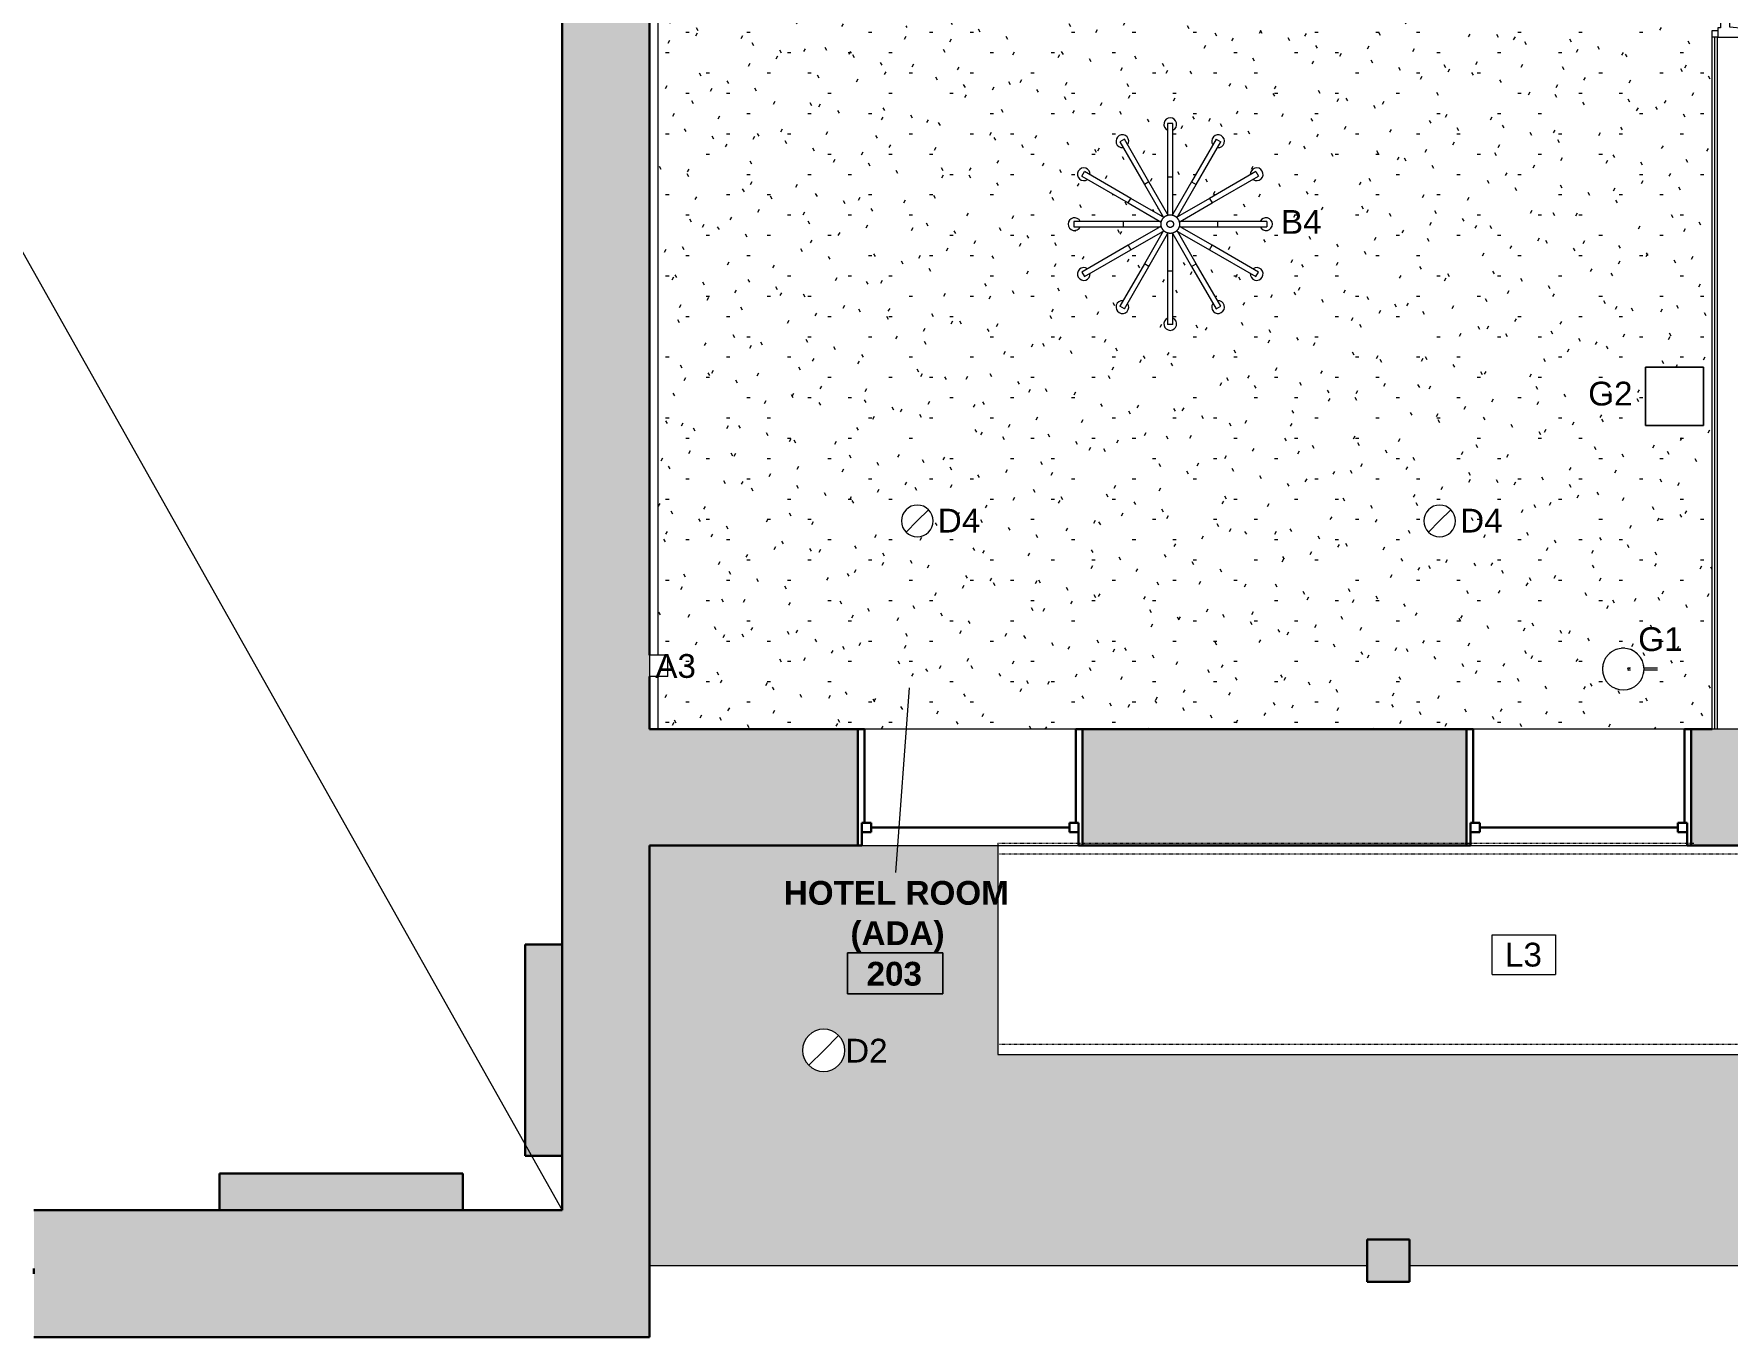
# Model space of a CAD drawing. Header units: inches. Extents: x -1176 to 1507, y -2527 to 978.
# Drawn here: x 364.3 to 684.7, y -1.2 to 245.5 of the extents above; entities that cross this region are included whole.
import ezdxf

# ---------------------------------------------------------------- set-up
doc = ezdxf.new("R2010")
doc.units = ezdxf.units.IN
doc.header["$MEASUREMENT"] = 0
doc.linetypes.add('Overhead 1_16_', pattern=[0.101562, 0.0625, -0.039062])
for name, color, linetype, lineweight in [('A-ANNO-KEYN', 231, 'Continuous', 9), ('A-AREA-IDEN', 2, 'Continuous', 9), ('A-CLNG', 13, 'Continuous', 18), ('A-CLNG-PATT', 13, 'Continuous', 18), ('A-COLS', 52, 'Continuous', 18), ('A-DETL', 90, 'Continuous', 9), ('A-DETL-GENF', 92, 'Continuous', 18), ('A-DOOR', 31, 'Continuous', 18), ('A-DOOR-FRAM', 31, 'Continuous', 30), ('A-DOOR-GLAZ', 31, 'Continuous', 9), ('A-DOOR-OPNG', 31, 'Continuous', 30), ('A-GLAZ', 151, 'Continuous', 18), ('A-WALL', 113, 'Continuous', 18), ('A-WALL-PATT', 111, 'Continuous', 18), ('E-LITE-EQPM', 33, 'Continuous', 9), ('E-LITE-EQPM-IDEN', 33, 'Continuous', 9), ('I-WALL', 2, 'Continuous', 18), ('S-STRS-MBND', 31, 'Continuous', 18)]:
    doc.layers.add(name, color=color, linetype=linetype, lineweight=lineweight)
doc.styles.add('Arial', font='arial.ttf', dxfattribs={"height": 4.5})
doc.styles.add('Swis721 Lt BT_B', font='', dxfattribs={"height": 4.5})
doc.styles.get('Swis721 Lt BT_B').set_extended_font_data('Swis721 Lt BT', bold=True)

# ---------------------------------------------------------------- blocks, each defined once
blk = doc.blocks.new('Double Hung - side window 3_ 6_5_ x 5_ 6_ 2-5312470-2nd Floor RCP')
at = {"layer": 'A-GLAZ', "color": 8, "lineweight": 30}
for p, q in [((-21.25, 11), (-20.5, 11)), ((-20.5, 6.75), (-20.5, 11)), ((20.5, 6.75), (20.5, 11)), ((21.25, 11), (20.5, 11)), ((-20.5, 8.5), (-20.5, 6.75)), ((-20.5, 8.5), (-18.75, 8.5)), ((-20.5, 6.75), (-18.75, 6.75)), ((-20.5, 6.75), (-20, 6.75)), ((-20, -11), (-20, 6.75)), ((-18.75, 8.5), (-18.75, 6.75)), ((-18.75, 7.625), (18.75, 7.625)), ((18.75, 8.5), (18.75, 6.75)), ((20.5, 8.5), (18.75, 8.5)), ((20.5, 6.75), (18.75, 6.75)), ((20, 6.75), (20.5, 6.75)), ((20, 6.75), (20, -11)), ((20.5, 8.5), (20.5, 6.75)), ((-20, -11), (-21.25, -11)), ((20, -11), (21.25, -11))]:
    blk.add_line(p, q, dxfattribs=at)
blk = doc.blocks.new('Door-Sliding-JELD-WEN-2_Panel-Stationary_Active-Wide_Stile-EpicVue - D6 4_6_ X 8_-8222145-2nd Floor RCP')
at = {"layer": 'A-DETL-GENF', "lineweight": 9}
for p, q in [((-25.25, 1.74), (-27, 1.74)), ((-27, 1.74), (-27, -4.01)), ((-25.25, 1.27), (-25.25, 1.74)), ((-21.22, 1.27), (-25.25, 1.27)), ((-21.75, -0.01), (-21.75, 0.74)), ((-21.75, 0.74), (-21.22, 0.74)), ((-21.22, 0.74), (-21.22, 1.27)), ((2.31, 1.27), (-2.31, 1.27)), ((-2.31, 1.27), (-2.31, 0.74)), ((-2.31, 0.74), (-1.78, 0.74)), ((-1.78, 0.74), (-1.78, -0.01)), ((2.31, -0.52), (2.31, 1.27)), ((27, 1.74), (25.25, 1.74)), ((25.25, 1.74), (25.25, -1.01)), ((27, -4.01), (27, 1.74)), ((-27, -2.86), (-29.91, -2.86)), ((-29.91, -2.86), (-29.91, -4.12)), ((-27, -4.04), (-27, -2.86)), ((-25.34, -3.12), (-25.11, -0.52)), ((-25.34, -3.61), (-25.34, -3.12)), ((-25.11, -0.52), (-21.21, -0.52)), ((-21.21, -0.01), (-21.75, -0.01)), ((-21.21, -0.52), (-21.21, -0.01)), ((-2.32, -0.96), (-2.37, -0.96)), ((-2.37, -0.96), (-2.37, -2.8)), ((-2.37, -2.8), (2.32, -2.8)), ((-1.78, -0.01), (-2.32, -0.01)), ((-2.32, -0.01), (-2.32, -0.96)), ((-0.28, -0.52), (-2.32, -0.52)), ((-2.32, -1.01), (-2.32, -0.96)), ((-0.28, -1.01), (-2.32, -1.01)), ((-0.28, -1.01), (-0.28, -0.52)), ((-0.28, -0.52), (2.31, -0.52)), ((2.31, -1.01), (-0.28, -1.01)), ((1.78, -2.29), (1.78, -1.54)), ((1.78, -1.54), (2.31, -1.54)), ((2.32, -2.29), (1.78, -2.29)), ((2.31, -1.54), (2.31, -1.01)), ((2.32, -2.8), (2.32, -2.29)), ((21.75, -2.29), (21.2, -2.29)), ((21.2, -2.29), (21.2, -2.8)), ((21.2, -2.8), (25.33, -2.8)), ((25.25, -1.01), (21.21, -1.01)), ((21.21, -1.01), (21.21, -1.54)), ((21.21, -1.54), (21.75, -1.54)), ((21.75, -1.54), (21.75, -2.29)), ((25.33, -2.8), (25.33, -3.61)), ((29.91, -2.86), (27, -2.86)), ((27, -2.86), (27, -4.04)), ((29.91, -4.12), (29.91, -2.86)), ((-29.91, -4.12), (-26.86, -4.12)), ((-27, -4.01), (-26.34, -4.01)), ((-26.86, -4.04), (-27, -4.04)), ((-26.86, -4.12), (-26.86, -4.04)), ((-26.34, -4.01), (-26.34, -3.61)), ((-26.34, -3.61), (-25.34, -3.61)), ((25.33, -3.61), (26.34, -3.61)), ((26.34, -3.61), (26.34, -4.01)), ((26.34, -4.01), (27, -4.01)), ((27, -4.04), (26.86, -4.04)), ((26.86, -4.04), (26.86, -4.12)), ((26.86, -4.12), (29.91, -4.12))]:
    blk.add_line(p, q, dxfattribs=at)
at = {"layer": 'A-DOOR-FRAM', "lineweight": 9}
for p, q in [((-27, 2.81), (-25.75, 2.81)), ((-27, 1.74), (-27, 2.81)), ((-25.75, 1.74), (-27, 1.74)), ((-25.75, 2.81), (-25.75, 1.74)), ((25.75, 2.81), (27, 2.81)), ((25.75, 1.74), (25.75, 2.81)), ((27, 1.74), (25.75, 1.74)), ((27, 2.81), (27, 1.74))]:
    blk.add_line(p, q, dxfattribs=at)
at = {"layer": 'A-DOOR-GLAZ'}
for p, q in [((-21.75, 0.74), (-1.78, 0.74)), ((-21.75, -0.01), (-1.78, -0.01)), ((1.78, -1.54), (21.75, -1.54)), ((1.78, -2.29), (21.75, -2.29))]:
    blk.add_line(p, q, dxfattribs=at)
at = {"layer": 'A-DOOR-OPNG'}
for p, q in [((-8.6, 7.58), (-5.77, 4.75)), ((-5.77, 4.75), (-17.77, 4.75)), ((-8.6, 1.92), (-5.77, 4.75))]:
    blk.add_line(p, q, dxfattribs=at)
blk = doc.blocks.new('L-Recessed Circular - Downlight - 8_ - OUTDOOR-8523709-2nd Floor RCP')
at = {"layer": 'E-LITE-EQPM'}
for q in [(-2.83, -2.83), (2.83, 2.83)]:
    blk.add_line((0, 0), q, dxfattribs=at)
for start, end in [(360, 180), (180, 360)]:
    blk.add_arc((0, 0), 4, start, end, dxfattribs=at)
blk = doc.blocks.new('Sconce Light - Sphere - Bedside Sconce-8114776-2nd Floor RCP')
at = {"layer": 'E-LITE-EQPM'}
for p, q in [((0, 11.75), (-2, 11.75)), ((-2, 11.75), (-2, 8.25)), ((2, 11.75), (0, 11.75)), ((2, 11.75), (2, 8.25)), ((-2, 8.25), (0, 8.25)), ((0, 8.25), (2, 8.25))]:
    blk.add_line(p, q, dxfattribs=at)
blk = doc.blocks.new('Iron_Chandelier_2145 - Iron_Chandelier_2145-V6-2nd Floor RCP')
at = {"layer": 'E-LITE-EQPM'}
for p, q in [((-8.69, 16.05), (-9.56, 15.55)), ((-4.04, 7.99), (-8.69, 16.05)), ((-0.5, 19.02), (-0.5, 8.88)), ((0.5, 19.02), (-0.5, 19.02)), ((0.5, 8.88), (0.5, 19.02)), ((8.69, 16.05), (4.04, 7.99)), ((8.69, 16.05), (9.56, 15.55)), ((-9.56, 15.55), (-4.9, 7.49)), ((4.9, 7.49), (9.56, 15.55)), ((-16.72, 9.08), (-16.22, 9.94)), ((-7.44, 4.87), (-16.22, 9.94)), ((16.22, 9.94), (7.44, 4.87)), ((16.22, 9.94), (16.72, 9.08)), ((-16.72, 9.08), (-7.94, 4)), ((-4.04, 7.99), (-4.9, 7.49)), ((-4.9, 7.49), (-1.36, 1.36)), ((-0.5, 1.86), (-4.04, 7.99)), ((-0.5, 8.88), (-0.5, 2.41)), ((0.5, 8.88), (-0.5, 8.88)), ((0.5, 2.41), (0.5, 8.88)), ((4.04, 7.99), (0.5, 1.86)), ((1.36, 1.36), (4.9, 7.49)), ((4.04, 7.99), (4.9, 7.49)), ((7.94, 4), (16.72, 9.08)), ((-7.94, 4), (-7.44, 4.87)), ((-7.94, 4), (-2.34, 0.77)), ((-1.84, 1.64), (-7.44, 4.87)), ((7.44, 4.87), (1.84, 1.64)), ((2.34, 0.77), (7.94, 4)), ((7.44, 4.87), (7.94, 4)), ((-8.94, 0.5), (-18.25, 0.5)), ((-18.25, 0.5), (-18.25, -0.5)), ((-1.86, 0.5), (-8.94, 0.5)), ((-8.94, 0.5), (-8.94, -0.5)), ((-2.34, 0.77), (-1.69, 0.4)), ((-1.2, 1.27), (-1.84, 1.64)), ((-0.5, 2.41), (-0.5, 1.66)), ((0.5, 1.67), (0.5, 2.41)), ((1.84, 1.64), (1.19, 1.26)), ((1.69, 0.4), (2.34, 0.77)), ((8.94, 0.5), (1.86, 0.5)), ((18.25, 0.5), (8.94, 0.5)), ((8.94, 0.5), (8.94, -0.5)), ((18.25, 0.5), (18.25, -0.5)), ((-18.25, -0.5), (-8.94, -0.5)), ((-8.94, -0.5), (-1.86, -0.5)), ((-2.34, -0.77), (-7.94, -4)), ((-7.44, -4.87), (-1.84, -1.64)), ((-1.36, -1.36), (-4.9, -7.49)), ((-4.04, -7.99), (-0.5, -1.86)), ((-1.69, -0.4), (-2.34, -0.77)), ((-1.84, -1.64), (-1.2, -1.27)), ((-0.5, -1.67), (-0.5, -2.41)), ((-0.5, -2.41), (-0.5, -8.88)), ((0.5, -2.41), (0.5, -1.66)), ((0.5, -1.86), (4.04, -7.99)), ((0.5, -8.88), (0.5, -2.41)), ((1.2, -1.27), (1.84, -1.64)), ((4.9, -7.49), (1.36, -1.36)), ((2.34, -0.77), (1.69, -0.4)), ((1.84, -1.64), (7.44, -4.87)), ((1.86, -0.5), (8.94, -0.5)), ((7.94, -4), (2.34, -0.77)), ((8.94, -0.5), (18.25, -0.5)), ((-7.94, -4), (-16.72, -9.08)), ((-16.22, -9.94), (-7.44, -4.87)), ((-7.94, -4), (-7.44, -4.87)), ((7.44, -4.87), (7.94, -4)), ((7.44, -4.87), (16.22, -9.94)), ((16.72, -9.08), (7.94, -4)), ((-16.72, -9.08), (-16.22, -9.94)), ((-4.9, -7.49), (-9.56, -15.55)), ((-8.69, -16.05), (-4.04, -7.99)), ((-4.04, -7.99), (-4.9, -7.49)), ((-0.5, -8.88), (-0.5, -19.02)), ((0.5, -8.88), (-0.5, -8.88)), ((0.5, -19.02), (0.5, -8.88)), ((4.04, -7.99), (4.9, -7.49)), ((4.04, -7.99), (8.69, -16.05)), ((9.56, -15.55), (4.9, -7.49)), ((16.22, -9.94), (16.72, -9.08)), ((-8.69, -16.05), (-9.56, -15.55)), ((8.69, -16.05), (9.56, -15.55)), ((0.5, -19.02), (-0.5, -19.02))]:
    blk.add_line(p, q, dxfattribs=at)
at = {"layer": 'E-LITE-EQPM', "flags": 128}
for points in [[(-1.75, 0), (-1.75, 0.07), (-1.75, 0.14), (-1.74, 0.21), (-1.73, 0.28), (-1.72, 0.35), (-1.7, 0.42), (-1.68, 0.48), (-1.66, 0.55), (-1.64, 0.62), (-1.61, 0.68), (-1.59, 0.75), (-1.56, 0.81), (-1.52, 0.87), (-1.49, 0.93), (-1.45, 0.99), (-1.41, 1.05), (-1.36, 1.1), (-1.32, 1.16), (-1.27, 1.21), (-1.22, 1.26), (-1.17, 1.31), (-1.12, 1.35), (-1.06, 1.39), (-1.01, 1.44), (-0.95, 1.48), (-0.89, 1.51), (-0.83, 1.55), (-0.76, 1.58), (-0.7, 1.61), (-0.64, 1.63), (-0.57, 1.66), (-0.5, 1.68), (-0.44, 1.7), (-0.37, 1.71), (-0.3, 1.73), (-0.23, 1.74), (-0.16, 1.75), (-0.09, 1.75), (-0.02, 1.75), (0.05, 1.75), (0.12, 1.75), (0.19, 1.74), (0.26, 1.73), (0.33, 1.72), (0.4, 1.71), (0.47, 1.69), (0.53, 1.67), (0.6, 1.65), (0.67, 1.62), (0.73, 1.59), (0.79, 1.56), (0.85, 1.53), (0.92, 1.5), (0.97, 1.46), (1.03, 1.42), (1.09, 1.38), (1.14, 1.33), (1.19, 1.28), (1.24, 1.23), (1.29, 1.18), (1.34, 1.13), (1.38, 1.08), (1.43, 1.02), (1.46, 0.96), (1.5, 0.9), (1.54, 0.84), (1.57, 0.78), (1.6, 0.72), (1.63, 0.65), (1.65, 0.59), (1.67, 0.52), (1.69, 0.45), (1.71, 0.39), (1.72, 0.32), (1.74, 0.25), (1.74, 0.18), (1.75, 0.11), (1.75, 0.04), (1.75, 0)], [(1.75, 0), (1.75, -0.07), (1.75, -0.14), (1.74, -0.21), (1.73, -0.28), (1.72, -0.35), (1.7, -0.42), (1.68, -0.48), (1.66, -0.55), (1.64, -0.62), (1.61, -0.68), (1.59, -0.75), (1.56, -0.81), (1.52, -0.87), (1.49, -0.93), (1.45, -0.99), (1.41, -1.05), (1.36, -1.1), (1.32, -1.16), (1.27, -1.21), (1.22, -1.26), (1.17, -1.31), (1.12, -1.35), (1.06, -1.39), (1.01, -1.44), (0.95, -1.48), (0.89, -1.51), (0.83, -1.55), (0.76, -1.58), (0.7, -1.61), (0.64, -1.63), (0.57, -1.66), (0.5, -1.68), (0.44, -1.7), (0.37, -1.71), (0.3, -1.73), (0.23, -1.74), (0.16, -1.75), (0.09, -1.75), (0.02, -1.75), (-0.05, -1.75), (-0.12, -1.75), (-0.19, -1.74), (-0.26, -1.73), (-0.33, -1.72), (-0.4, -1.71), (-0.47, -1.69), (-0.53, -1.67), (-0.6, -1.65), (-0.67, -1.62), (-0.73, -1.59), (-0.79, -1.56), (-0.85, -1.53), (-0.92, -1.5), (-0.97, -1.46), (-1.03, -1.42), (-1.09, -1.38), (-1.14, -1.33), (-1.19, -1.28), (-1.24, -1.23), (-1.29, -1.18), (-1.34, -1.13), (-1.38, -1.08), (-1.43, -1.02), (-1.46, -0.96), (-1.5, -0.9), (-1.54, -0.84), (-1.57, -0.78), (-1.6, -0.72), (-1.63, -0.65), (-1.65, -0.59), (-1.67, -0.52), (-1.69, -0.45), (-1.71, -0.39), (-1.72, -0.32), (-1.74, -0.25), (-1.74, -0.18), (-1.75, -0.11), (-1.75, -0.04), (-1.75, 0)], [(-0.63, 0), (-0.63, 0.03), (-0.63, 0.05), (-0.62, 0.08), (-0.62, 0.1), (-0.62, 0.12), (-0.61, 0.15), (-0.6, 0.17), (-0.6, 0.2), (-0.59, 0.22), (-0.58, 0.24), (-0.57, 0.27), (-0.56, 0.29), (-0.55, 0.31), (-0.53, 0.33), (-0.52, 0.35), (-0.5, 0.38), (-0.49, 0.39), (-0.47, 0.41), (-0.46, 0.43), (-0.44, 0.45), (-0.42, 0.47), (-0.4, 0.48), (-0.38, 0.5), (-0.36, 0.51), (-0.34, 0.53), (-0.32, 0.54), (-0.3, 0.55), (-0.27, 0.57), (-0.25, 0.58), (-0.23, 0.59), (-0.2, 0.59), (-0.18, 0.6), (-0.16, 0.61), (-0.13, 0.61), (-0.11, 0.62), (-0.08, 0.62), (-0.06, 0.63), (-0.03, 0.63), (-0.01, 0.63), (0.02, 0.63), (0.04, 0.63), (0.07, 0.62), (0.09, 0.62), (0.12, 0.62), (0.14, 0.61), (0.17, 0.61), (0.19, 0.6), (0.21, 0.59), (0.24, 0.58), (0.26, 0.57), (0.28, 0.56), (0.31, 0.55), (0.33, 0.54), (0.35, 0.52), (0.37, 0.51), (0.39, 0.49), (0.41, 0.48), (0.43, 0.46), (0.45, 0.44), (0.46, 0.42), (0.48, 0.41), (0.5, 0.39), (0.51, 0.37), (0.52, 0.35), (0.54, 0.32), (0.55, 0.3), (0.56, 0.28), (0.57, 0.26), (0.58, 0.23), (0.59, 0.21), (0.6, 0.19), (0.61, 0.16), (0.61, 0.14), (0.62, 0.11), (0.62, 0.09), (0.62, 0.06), (0.63, 0.04), (0.63, 0.01), (0.63, 0)], [(-0.62, -0.09), (-0.62, -0.06), (-0.63, -0.04), (-0.63, -0.01), (-0.63, 0)], [(0.63, 0), (0.63, -0.03), (0.63, -0.05), (0.62, -0.08), (0.62, -0.1), (0.62, -0.12), (0.61, -0.15), (0.6, -0.17), (0.6, -0.2), (0.59, -0.22), (0.58, -0.24), (0.57, -0.27), (0.56, -0.29), (0.55, -0.31), (0.53, -0.33), (0.52, -0.35), (0.5, -0.38), (0.49, -0.39), (0.47, -0.41), (0.46, -0.43), (0.44, -0.45), (0.42, -0.47), (0.4, -0.48), (0.38, -0.5), (0.36, -0.51), (0.34, -0.53), (0.32, -0.54), (0.3, -0.55), (0.27, -0.57), (0.25, -0.58), (0.23, -0.59), (0.2, -0.59), (0.18, -0.6), (0.16, -0.61), (0.13, -0.61), (0.11, -0.62), (0.08, -0.62), (0.06, -0.63), (0.03, -0.63), (0.01, -0.63), (-0.02, -0.63), (-0.04, -0.63), (-0.07, -0.62), (-0.09, -0.62), (-0.12, -0.62), (-0.14, -0.61), (-0.17, -0.61), (-0.19, -0.6), (-0.21, -0.59), (-0.24, -0.58), (-0.26, -0.57), (-0.28, -0.56), (-0.31, -0.55), (-0.33, -0.54), (-0.35, -0.52), (-0.37, -0.51), (-0.39, -0.49), (-0.41, -0.48), (-0.43, -0.46), (-0.45, -0.44), (-0.46, -0.42), (-0.48, -0.41), (-0.5, -0.39), (-0.51, -0.37), (-0.52, -0.35), (-0.54, -0.32), (-0.55, -0.3), (-0.56, -0.28), (-0.57, -0.26), (-0.58, -0.23), (-0.59, -0.21), (-0.6, -0.19), (-0.61, -0.16), (-0.61, -0.14), (-0.62, -0.11), (-0.62, -0.09)]]:
    blk.add_lwpolyline(points, dxfattribs=at)
at = {"layer": 'E-LITE-EQPM'}
for centre, start, end in [((0, 18.89), 90, 244.637), ((0, 18.89), 295.363, 90), ((-9.06, 15.7), 120, 274.637), ((-9.06, 15.7), 325.363, 120), ((9.06, 15.7), 60, 214.637), ((9.06, 15.7), 265.363, 60), ((-16.36, 9.44), 150, 304.637), ((-16.36, 9.44), 355.363, 150), ((16.36, 9.44), 30, 184.637), ((16.36, 9.44), 235.363, 30), ((-18.12, 0), 25.363, 180), ((-18.12, 0), 180, 334.637), ((18.12, 0), 0, 154.637), ((18.12, 0), 205.363, 0), ((-16.36, -9.44), 55.363, 210), ((-16.36, -9.44), 210, 4.637), ((16.36, -9.44), 175.363, 330), ((16.36, -9.44), 330, 124.637), ((-9.06, -15.7), 85.363, 240), ((-9.06, -15.7), 240, 34.637), ((9.06, -15.7), 145.363, 300), ((9.06, -15.7), 300, 94.637), ((0, -18.89), 115.363, 270), ((0, -18.89), 270, 64.637)]:
    blk.add_arc(centre, 1.21, start, end, dxfattribs=at)
blk = doc.blocks.new('Lighting_Pendants_Elesi-Luce_Quid_02820 - Quid_02820-7182509-2nd Floor RCP')
at = {"layer": 'A-DETL-GENF', "lineweight": 9}
for p, q in [((5.51, 5.51), (-5.51, 5.51)), ((-5.51, 5.51), (-5.51, -5.51)), ((-5.51, -5.51), (-5.51, 5.51)), ((-5.51, 5.51), (5.51, 5.51)), ((5.51, -5.51), (5.51, 5.51)), ((5.51, 5.51), (5.51, -5.51)), ((-5.51, -5.51), (5.51, -5.51)), ((5.51, -5.51), (-5.51, -5.51))]:
    blk.add_line(p, q, dxfattribs=at)
blk = doc.blocks.new('Lighting_Outside_Platek_flamingo-floor - 3050316_9W_LED_3000K_H1900mm_Floor-7814578-2nd Floor RCP')
at = {"layer": 'E-LITE-EQPM'}
for p, q in [((10, 0.21), (10.41, 0.21)), ((12.92, 0.21), (15.52, 0.21)), ((10.41, -0.18), (10, -0.18)), ((15.52, -0.18), (12.93, -0.18))]:
    blk.add_line(p, q, dxfattribs=at)
for centre, radius, start, end in [((9.02, 0), 3.94, 0, 180), ((9.02, 0.01), 3.94, 125.4689, 132.7325), ((9.02, 0.01), 3.94, 107.1507, 114.7247), ((9.02, 0.01), 3.94, 90, 94.3998), ((9.02, 0.01), 3.94, 85.6002, 90), ((9.02, 0.01), 3.94, 65.2753, 72.8493), ((9.02, 0.01), 3.94, 47.2675, 54.5311), ((9.02, 0), 3.94, 180, 0), ((9.02, 0.01), 3.94, 167.8603, 173.5481), ((9.02, 0.01), 3.94, 147.2985, 151.6983), ((10, 0.01), 0.197, 0, 180), ((10, 0.01), 0.197, 180, 0), ((9.02, 0.01), 3.94, 28.3017, 32.7015), ((9.02, 0.01), 3.94, 6.4519, 12.1397), ((9.02, 0.01), 3.94, 186.839, 191.9063), ((9.02, 0.01), 3.94, 228.6865, 232.178), ((9.02, 0.01), 3.94, 307.822, 311.3135), ((9.02, 0.01), 3.94, 348.0937, 353.161), ((9.02, 0.01), 3.94, 248.0156, 251.1967), ((9.02, 0.01), 3.94, 288.8033, 291.9844)]:
    blk.add_arc(centre, radius, start, end, dxfattribs=at)
blk = doc.blocks.new('L-Recessed Circular - Downlight - 6_-7313291-2nd Floor RCP')
at = {"layer": 'E-LITE-EQPM'}
for q in [(-2.12, -2.12), (2.12, 2.12)]:
    blk.add_line((0, 0), q, dxfattribs=at)
for start, end in [(360, 180), (180, 360)]:
    blk.add_arc((0, 0), 3, start, end, dxfattribs=at)
blk = doc.blocks.new('Room Tag - Room Name and Number-3379422-2nd Floor RCP')
at = {"layer": 'A-AREA-IDEN'}
for p, q in [((-0.1881, -0.1636), (-0.1881, -0.0018)), ((-0.1881, -0.0018), (0.1869, -0.0018)), ((0.1869, -0.0018), (-0.1881, -0.0018)), ((-0.1881, -0.0018), (-0.1881, -0.1636)), ((0.1869, -0.0018), (0.1869, -0.1636)), ((0.1869, -0.1636), (0.1869, -0.0018)), ((0.1869, -0.1636), (-0.1881, -0.1636)), ((-0.1881, -0.1636), (0.1869, -0.1636))]:
    blk.add_line(p, q, dxfattribs=at)
blk = doc.blocks.new('Keynote Tag - Keynote Number - Boxed-135510-2nd Floor RCP')
at = {"layer": 'A-ANNO-KEYN'}
for p, q in [((-0.125, -0.0792), (-0.125, 0.0781)), ((-0.125, 0.0781), (0.125, 0.0781)), ((0.125, 0.0781), (0.125, -0.0792)), ((-0.125, -0.0792), (0.125, -0.0792))]:
    blk.add_line(p, q, dxfattribs=at)

msp = doc.modelspace()

# ---------------------------------------------------------------- hatches: boundary and pattern name
at = {"layer": 'A-CLNG-PATT'}
h = msp.add_hatch(dxfattribs=at)
h.set_pattern_fill('FP_2', color=256, style=0, pattern_type=2)
h.set_pattern_definition([(0, (0, 0), (15.36, 3.84), [0.634, -10.886, 0.634, -10.886, -61.44]), (0, (0, 0), (15.36, 3.84), [-23.04, 0.634, -22.406, 0.634, -10.886, -26.88]), (0, (0, 0), (15.36, 3.84), [-57.6, 0.634, -7.046, 0.634, -18.566]), (120, (5.76, 1.92), (-11.005538, 11.38215), [0.634, -10.886, 0.634, -10.886, -61.44]), (120, (5.76, 1.92), (-11.005538, 11.38215), [-23.04, 0.634, -22.406, 0.634, -10.886, -26.88]), (120, (5.76, 1.92), (-11.005538, 11.38215), [-57.6, 0.634, -7.046, 0.634, -18.566]), (240, (7.68, 9.6), (-4.354462, -15.22215), [0.634, -10.886, 0.634, -10.886, -61.44]), (240, (7.68, 9.6), (-4.354462, -15.22215), [-23.04, 0.634, -22.406, 0.634, -10.886, -26.88]), (240, (7.68, 9.6), (-4.354462, -15.22215), [-57.6, 0.634, -7.046, 0.634, -18.566])])
h.paths.add_polyline_path([(681.44, 113.89), (681.93, 113.89), (681.93, 296.68), (482.46, 296.68), (482.46, 127.89), (484.28, 127.89), (484.28, 123.89), (482.46, 123.89), (482.46, 113.89), (677.93, 113.89)], flags=0)
h.paths.add_polyline_path([(665.08, 121.32), (664.06, 121.45), (663.11, 121.85), (662.29, 122.47), (661.67, 123.29), (661.27, 124.24), (661.24, 124.46), (661.2, 124.59), (661.2, 124.8), (661.14, 125.26), (661.2, 125.74), (661.2, 125.95), (661.25, 126.09), (661.3, 126.35), (661.72, 127.3), (662.03, 127.69), (662.35, 128.08), (662.43, 128.14), (662.55, 128.29), (662.81, 128.44), (663.11, 128.67), (663.45, 128.81), (663.73, 128.97), (663.92, 129), (664.06, 129.06), (665.15, 129.19), (665.37, 129.15), (666.1, 129.06), (666.23, 129), (666.42, 128.97), (666.7, 128.81), (667.05, 128.67), (667.34, 128.44), (667.61, 128.29), (667.73, 128.14), (667.86, 128.04), (668.49, 127.24), (668.53, 127.13), (668.88, 126.28), (668.9, 126.09), (668.95, 125.95), (668.95, 125.71), (668.99, 125.47), (671.18, 125.46), (671.27, 125.41), (671.32, 125.32), (671.32, 125.22), (671.27, 125.13), (671.18, 125.08), (671.07, 125.07), (668.99, 125.07), (668.95, 124.79), (668.95, 124.59), (668.91, 124.46), (668.88, 124.24), (668.49, 123.29), (667.86, 122.47), (667.05, 121.85), (666.1, 121.45), (665.18, 121.33)], flags=0)
h.paths.add_polyline_path([(531.46, 150.31), (530.68, 150.42), (529.96, 150.72), (529.34, 151.19), (528.86, 151.81), (528.56, 152.54), (528.46, 153.31), (528.56, 154.09), (528.86, 154.81), (529.34, 155.44), (529.96, 155.91), (530.68, 156.21), (531.46, 156.31), (532.24, 156.21), (532.96, 155.91), (533.58, 155.44), (534.06, 154.81), (534.36, 154.09), (534.46, 153.31), (534.36, 152.54), (534.06, 151.81), (533.58, 151.19), (532.96, 150.72), (532.24, 150.42)], flags=0)
h.paths.add_polyline_path([(630.33, 150.31), (629.55, 150.42), (628.83, 150.72), (628.21, 151.19), (627.73, 151.81), (627.43, 152.54), (627.33, 153.31), (627.43, 154.09), (627.73, 154.81), (628.21, 155.44), (628.83, 155.91), (629.55, 156.21), (630.33, 156.31), (631.1, 156.21), (631.83, 155.91), (632.45, 155.44), (632.93, 154.81), (633.23, 154.09), (633.33, 153.31), (633.23, 152.54), (632.93, 151.81), (632.45, 151.19), (631.83, 150.72), (631.1, 150.42)], flags=0)
h.paths.add_polyline_path([(680.29, 171.38), (669.26, 171.38), (669.26, 182.4), (680.29, 182.4)], flags=0)
h.paths.add_polyline_path([(579.35, 189.37), (578.64, 189.6), (578.21, 190.21), (578.21, 190.96), (578.64, 191.56), (578.85, 191.63), (578.85, 207.6), (571.25, 194.43), (571.39, 194.26), (571.46, 193.49), (571.1, 192.87), (570.42, 192.57), (569.69, 192.72), (569.19, 193.28), (569.13, 194.05), (569.48, 194.67), (570.17, 194.97), (570.39, 194.94), (577.99, 208.1), (564.15, 200.11), (564.2, 199.9), (563.9, 199.22), (563.25, 198.84), (562.51, 198.92), (561.95, 199.42), (561.8, 200.15), (562.1, 200.83), (562.75, 201.21), (563.49, 201.13), (563.65, 200.98), (577.49, 208.97), (562.27, 208.97), (562.21, 208.76), (561.6, 208.32), (560.85, 208.32), (560.25, 208.76), (560.02, 209.47), (560.25, 210.18), (560.86, 210.62), (561.6, 210.61), (562.21, 210.18), (562.27, 209.97), (577.49, 209.97), (563.64, 217.94), (563.49, 217.81), (562.72, 217.75), (562.1, 218.1), (561.8, 218.78), (561.95, 219.51), (562.51, 220.01), (563.28, 220.07), (563.9, 219.72), (564.2, 219.04), (564.15, 218.82), (577.99, 210.83), (570.38, 224.01), (570.17, 223.96), (569.48, 224.27), (569.11, 224.91), (569.19, 225.65), (569.69, 226.21), (570.42, 226.36), (571.1, 226.06), (571.47, 225.41), (571.39, 224.67), (571.25, 224.51), (578.85, 211.33), (578.85, 227.31), (578.64, 227.38), (578.21, 227.98), (578.21, 228.73), (578.64, 229.33), (579.35, 229.56), (580.06, 229.33), (580.5, 228.73), (580.5, 227.98), (580.06, 227.38), (579.85, 227.31), (579.85, 211.33), (587.46, 224.51), (587.31, 224.67), (587.25, 225.44), (587.61, 226.06), (588.29, 226.36), (589.02, 226.21), (589.52, 225.65), (589.58, 224.88), (589.22, 224.27), (588.54, 223.96), (588.33, 224.01), (580.74, 210.84), (594.55, 218.82), (594.51, 219.04), (594.81, 219.72), (595.46, 220.09), (596.2, 220.01), (596.75, 219.51), (596.91, 218.78), (596.61, 218.1), (595.96, 217.73), (595.22, 217.81), (595.05, 217.95), (581.22, 209.97), (596.43, 209.97), (596.5, 210.18), (597.11, 210.62), (597.85, 210.61), (598.46, 210.18), (598.69, 209.47), (598.46, 208.76), (597.85, 208.32), (597.1, 208.32), (596.5, 208.76), (596.43, 208.97), (581.22, 208.97), (595.07, 200.99), (595.22, 201.13), (595.99, 201.19), (596.61, 200.83), (596.91, 200.15), (596.75, 199.42), (596.2, 198.92), (595.43, 198.86), (594.81, 199.22), (594.51, 199.9), (594.55, 200.11), (580.74, 208.07), (588.33, 194.93), (588.54, 194.97), (589.22, 194.67), (589.6, 194.02), (589.52, 193.28), (589.02, 192.72), (588.29, 192.57), (587.61, 192.87), (587.24, 193.52), (587.31, 194.26), (587.46, 194.43), (579.85, 207.6), (579.85, 191.63), (580.06, 191.56), (580.5, 190.95), (580.5, 190.21), (580.06, 189.6), (579.49, 189.42)], flags=0)
h.paths.add_polyline_path([(630.33, 246.17), (629.55, 246.28), (628.83, 246.58), (628.21, 247.05), (627.73, 247.67), (627.43, 248.4), (627.33, 249.17), (627.43, 249.95), (627.73, 250.67), (628.21, 251.3), (628.83, 251.77), (629.55, 252.07), (630.33, 252.17), (631.1, 252.07), (631.83, 251.77), (632.45, 251.3), (632.93, 250.67), (633.23, 249.95), (633.33, 249.17), (633.23, 248.4), (632.93, 247.67), (632.45, 247.05), (631.83, 246.58), (631.1, 246.28)], flags=0)
h.paths.add_polyline_path([(531.46, 246.17), (530.68, 246.28), (529.96, 246.58), (529.34, 247.05), (528.86, 247.67), (528.56, 248.4), (528.46, 249.17), (528.56, 249.95), (528.86, 250.67), (529.34, 251.3), (529.96, 251.77), (530.68, 252.07), (531.46, 252.17), (532.24, 252.07), (532.96, 251.77), (533.58, 251.3), (534.06, 250.67), (534.36, 249.95), (534.46, 249.17), (534.36, 248.4), (534.06, 247.67), (533.58, 247.05), (532.96, 246.58), (532.24, 246.28)], flags=0)
h = msp.add_hatch(dxfattribs=at)
h.set_pattern_fill('FP_3', color=256, style=0, pattern_type=2)
h.set_pattern_definition([(216.87, (4.8, 12), (35.999957, 24.0000643), [6, -54]), (206.565, (12, 8.4), (-12.000093, -12.00052), [13.416, -13.416]), (198.435, (12, 2.4), (-23.999779, -12.000233), [7.589, -30.358])])
h.paths.add_polyline_path([(1223.22, 12.32), (1223.22, 19.64), (1230.65, 19.64), (1230.65, 91.89), (1183.54, 91.89), (1183.32, 89.95), (1182.68, 88.11), (1181.64, 86.46), (1180.26, 85.08), (1178.61, 84.05), (1176.77, 83.4), (1174.83, 83.18), (1172.89, 83.4), (1171.05, 84.05), (1169.4, 85.08), (1168.02, 86.46), (1166.98, 88.11), (1166.34, 89.95), (1166.12, 91.89), (779.4, 91.89), (779.4, 52.3), (546.74, 52.3), (546.74, 91.89), (480.78, 91.89), (480.78, 12.32), (616.64, 12.32), (616.64, 17.32), (624.64, 17.32), (624.64, 12.32), (764.5, 12.32), (764.5, 17.32), (772.5, 17.32), (772.5, 12.32), (890.9, 12.32), (890.9, 17.32), (898.9, 17.32), (898.9, 12.32), (1060.27, 12.32), (1060.27, 17.32), (1068.27, 17.32), (1068.27, 12.32), (1105.39, 12.32)], flags=0)
h.paths.add_polyline_path([(513.76, 49.11), (512.72, 49.24), (511.76, 49.64), (510.93, 50.28), (510.29, 51.11), (509.89, 52.07), (509.76, 53.11), (509.89, 54.14), (510.29, 55.11), (510.93, 55.94), (511.76, 56.57), (512.72, 56.97), (513.76, 57.11), (514.79, 56.97), (515.76, 56.57), (516.58, 55.94), (517.22, 55.11), (517.62, 54.14), (517.76, 53.11), (517.62, 52.07), (517.22, 51.11), (516.58, 50.28), (515.76, 49.64), (514.79, 49.24)], flags=0)
h.paths.add_polyline_path([(822.57, 49.11), (821.54, 49.24), (820.57, 49.64), (819.74, 50.28), (819.11, 51.11), (818.71, 52.07), (818.57, 53.11), (818.71, 54.14), (819.11, 55.11), (819.74, 55.94), (820.57, 56.57), (821.54, 56.97), (822.57, 57.11), (823.61, 56.97), (824.57, 56.57), (825.4, 55.94), (826.04, 55.11), (826.44, 54.14), (826.57, 53.11), (826.44, 52.07), (826.04, 51.11), (825.4, 50.28), (824.57, 49.64), (823.61, 49.24)], flags=0)
h.paths.add_polyline_path([(894.9, 49.11), (893.86, 49.24), (892.9, 49.64), (892.07, 50.28), (891.43, 51.11), (891.04, 52.07), (890.9, 53.11), (891.04, 54.14), (891.43, 55.11), (892.07, 55.94), (892.9, 56.57), (893.86, 56.97), (894.9, 57.11), (895.93, 56.97), (896.9, 56.57), (897.73, 55.94), (898.36, 55.11), (898.76, 54.14), (898.9, 53.11), (898.76, 52.07), (898.36, 51.11), (897.73, 50.28), (896.9, 49.64), (895.93, 49.24), (895.53, 49.19)], flags=0)
h.paths.add_polyline_path([(979.59, 49.11), (978.55, 49.24), (977.59, 49.64), (976.76, 50.28), (976.12, 51.11), (975.72, 52.07), (975.59, 53.11), (975.72, 54.14), (976.12, 55.11), (976.76, 55.94), (977.59, 56.57), (978.55, 56.97), (979.59, 57.11), (980.62, 56.97), (981.59, 56.57), (982.41, 55.94), (983.05, 55.11), (983.45, 54.14), (983.59, 53.11), (983.45, 52.07), (983.05, 51.11), (982.41, 50.28), (981.59, 49.64), (980.62, 49.24)], flags=0)
h.paths.add_polyline_path([(1064.27, 49.11), (1063.24, 49.24), (1062.27, 49.64), (1061.45, 50.28), (1060.81, 51.11), (1060.41, 52.07), (1060.27, 53.11), (1060.41, 54.14), (1060.81, 55.11), (1061.45, 55.94), (1062.27, 56.57), (1063.24, 56.97), (1064.27, 57.11), (1065.31, 56.97), (1066.27, 56.57), (1067.1, 55.94), (1067.74, 55.11), (1068.14, 54.14), (1068.27, 53.11), (1068.14, 52.07), (1067.74, 51.11), (1067.1, 50.28), (1066.27, 49.64), (1065.31, 49.24)], flags=0)
h.paths.add_polyline_path([(1148.22, 49.11), (1147.18, 49.24), (1146.22, 49.64), (1145.39, 50.28), (1144.75, 51.11), (1144.35, 52.07), (1144.22, 53.11), (1144.35, 54.14), (1144.75, 55.11), (1145.39, 55.94), (1146.22, 56.57), (1147.18, 56.97), (1148.22, 57.11), (1149.25, 56.97), (1150.22, 56.57), (1151.05, 55.94), (1151.68, 55.11), (1152.08, 54.14), (1152.22, 53.11), (1152.08, 52.07), (1151.68, 51.11), (1151.05, 50.28), (1150.22, 49.64), (1149.25, 49.24)], flags=0)
at = {"layer": 'A-COLS'}
msp.add_hatch(color=250, dxfattribs=at).paths.add_polyline_path([(624.64, 9.32), (624.64, 17.32), (616.64, 17.32), (616.64, 9.32)], flags=0)
at = {"layer": 'A-WALL-PATT', "lineweight": 9}
h = msp.add_hatch(color=7, dxfattribs=at)
h.paths.add_polyline_path([(464.28, -1.17), (480.78, -1.17), (480.78, 255.67), (478.78, 255.67), (478.78, 259.67), (480.78, 259.67), (480.78, 496.64), (464.28, 496.64), (464.28, 22.83)], flags=0)
h.paths.add_polyline_path([(464.28, 537.64), (480.78, 537.64), (480.78, 814.52), (464.28, 814.52), (464.28, 547.24)], flags=0)
h = msp.add_hatch(color=7, dxfattribs=at)
h.paths.add_polyline_path([(1329.15, 91.89), (1329.15, 113.89), (1290.24, 113.89), (1290.24, 91.89), (1291.93, 91.89)], flags=0)
h.paths.add_polyline_path([(1263.74, 91.89), (1263.74, 113.89), (1161.9, 113.89), (1161.9, 91.89), (1198.66, 91.89)], flags=0)
h.paths.add_polyline_path([(1105.39, 91.89), (1121.83, 91.89), (1121.83, 113.89), (1049.4, 113.89), (1049.4, 91.89), (1079.9, 91.89)], flags=0)
h.paths.add_polyline_path([(1006.9, 91.89), (1006.9, 113.89), (966.34, 113.89), (966.34, 91.89), (980.09, 91.89)], flags=0)
h.paths.add_polyline_path([(890.51, 91.89), (923.84, 91.89), (923.84, 113.89), (890.51, 113.89), (890.51, 92.65)], flags=0)
h.paths.add_polyline_path([(825.58, 91.89), (848.01, 91.89), (848.01, 113.89), (799.34, 113.89), (799.34, 91.89)], flags=0)
h.paths.add_polyline_path([(756.84, 91.89), (756.84, 113.89), (677.93, 113.89), (677.93, 91.89), (732.3, 91.89)], flags=0)
h.paths.add_polyline_path([(635.43, 91.89), (635.43, 113.89), (562.75, 113.89), (562.75, 91.89)], flags=0)
h.paths.add_polyline_path([(520.25, 91.89), (520.25, 113.89), (480.78, 113.89), (480.78, 91.89)], flags=0)
for points in [[(457.28, 33.17), (464.28, 33.17), (464.28, 73.17), (457.28, 73.17), (457.28, 62.35)], [(445.44, 22.83), (445.44, 29.83), (399.44, 29.83), (399.44, 22.83)]]:
    msp.add_hatch(color=7, dxfattribs=at).paths.add_polyline_path(points, flags=0)
h = msp.add_hatch(color=7, dxfattribs=at)
h.paths.add_polyline_path([(464.28, -1.17), (464.28, 22.83), (364.28, 22.83), (364.28, -1.17), (452.49, -1.17)], flags=0)
h.paths.add_polyline_path([(300.28, -1.17), (300.28, 22.83), (182.22, 22.83), (182.22, -1.17), (265.95, -1.17)], flags=0)
h.paths.add_polyline_path([(118.22, -1.17), (118.22, 22.83), (18.22, 22.83), (18.22, -1.17), (79.4, -1.17)], flags=0)

# ---------------------------------------------------------------- linework, layer by layer
at = {"layer": 'A-AREA-IDEN'}
msp.add_line((529.95, 121.69), (527.33, 86.78), dxfattribs=at)
at = {"layer": 'A-CLNG'}
for p, q in [((482.46, 127.89), (482.46, 296.68)), ((482.46, 113.89), (482.46, 123.89)), ((546.74, 91.89), (546.74, 52.3)), ((546.74, 52.3), (779.4, 52.3)), ((616.64, 12.32), (480.78, 12.32)), ((764.5, 12.32), (624.64, 12.32))]:
    msp.add_line(p, q, dxfattribs=at)
for centre, radius, start, end in [((531.46, 153.31), 3, 0, 180), ((630.33, 153.31), 3, 0, 180), ((531.46, 153.31), 3, 180, 360), ((630.33, 153.31), 3, 180, 360), ((513.76, 53.11), 4, 0, 180), ((513.76, 53.11), 4, 180, 360)]:
    msp.add_arc(centre, radius, start, end, dxfattribs=at)
at = {"layer": 'A-COLS', "color": 8, "lineweight": 30}
for p, q in [((616.64, 9.32), (616.64, 17.32)), ((616.64, 17.32), (624.64, 17.32)), ((624.64, 17.32), (624.64, 9.32)), ((624.64, 9.32), (616.64, 9.32))]:
    msp.add_line(p, q, dxfattribs=at)
at = {"layer": 'A-DETL', "lineweight": 18}
msp.add_line((18.22, 814.52), (464.28, 22.83), dxfattribs=at)
at = {"layer": 'A-WALL', "color": 8, "lineweight": 30}
for p, q in [((464.28, 22.83), (464.28, 496.64)), ((480.78, 255.67), (480.78, 127.89)), ((480.78, 123.89), (480.78, 113.89)), ((480.78, 113.89), (520.25, 113.89)), ((520.25, 113.89), (520.25, 91.89)), ((562.75, 91.89), (562.75, 113.89)), ((562.75, 113.89), (635.43, 113.89)), ((635.43, 113.89), (635.43, 91.89)), ((677.93, 91.89), (677.93, 113.89)), ((677.93, 113.89), (681.93, 113.89)), ((520.25, 91.89), (480.78, 91.89)), ((480.78, 91.89), (480.78, -1.17)), ((635.43, 91.89), (562.75, 91.89)), ((756.84, 91.89), (677.93, 91.89)), ((457.28, 33.17), (457.28, 73.17)), ((457.28, 73.17), (464.28, 73.17)), ((464.28, 33.17), (457.28, 33.17)), ((399.44, 29.83), (445.44, 29.83)), ((399.44, 22.83), (399.44, 29.83)), ((445.44, 29.83), (445.44, 22.83)), ((364.28, 22.83), (464.28, 22.83)), ((364.28, 10.83), (364.28, 11.83)), ((480.78, -1.17), (364.28, -1.17))]:
    msp.add_line(p, q, dxfattribs=at)
at = {"layer": 'A-WALL'}
for p, q in [((682.43, 113.89), (682.43, 244.85)), ((682.93, 113.89), (682.93, 244.85)), ((687.56, 113.89), (681.93, 113.89))]:
    msp.add_line(p, q, dxfattribs=at)
at = {"layer": 'A-WALL', "lineweight": 9}
for p, q in [((562.75, 113.89), (520.25, 113.89)), ((677.93, 113.89), (635.43, 113.89)), ((520.25, 91.89), (562.75, 91.89)), ((635.43, 91.89), (677.93, 91.89))]:
    msp.add_line(p, q, dxfattribs=at)
at = {"layer": 'I-WALL'}
msp.add_line((681.93, 113.89), (681.93, 244.85), dxfattribs=at)
at = {"layer": 'S-STRS-MBND', "linetype": 'Overhead 1_16_', "lineweight": 9}
for p, q in [((546.74, 92.3), (546.74, 90.3)), ((546.74, 92.3), (678.48, 92.3)), ((546.74, 90.3), (777.74, 90.3)), ((546.74, 90.3), (546.74, 54.3)), ((546.74, 54.3), (546.74, 52.3)), ((546.74, 54.3), (777.74, 54.3)), ((546.74, 52.3), (729.81, 52.3))]:
    msp.add_line(p, q, dxfattribs=at)

# ---------------------------------------------------------------- block references
at = {"layer": 'A-ANNO-KEYN', "xscale": 47.99999999999997, "yscale": 47.99999999999997, "zscale": 47.99999999999997}
msp.add_blockref('Keynote Tag - Keynote Number - Boxed-135510-2nd Floor RCP', (646.28, 71.25), dxfattribs=at)
at = {"layer": 'A-AREA-IDEN', "xscale": 47.99999999999997, "yscale": 47.99999999999997, "zscale": 47.99999999999997}
msp.add_blockref('Room Tag - Room Name and Number-3379422-2nd Floor RCP', (527.32, 71.66), dxfattribs=at)
at = {"layer": 'A-DOOR', "rotation": 89.9999999999999}
msp.add_blockref('Door-Sliding-JELD-WEN-2_Panel-Stationary_Active-Wide_Stile-EpicVue - D6 4_6_ X 8_-8222145-2nd Floor RCP', (684.74, 271.85), dxfattribs=at)
at = {"layer": 'A-GLAZ', "rotation": 180}
for p in [(541.5, 102.89), (656.68, 102.89)]:
    msp.add_blockref('Double Hung - side window 3_ 6_5_ x 5_ 6_ 2-5312470-2nd Floor RCP', p, dxfattribs=at)
at = {"layer": 'E-LITE-EQPM'}
for name, p in [('Iron_Chandelier_2145 - Iron_Chandelier_2145-V6-2nd Floor RCP', (579.35, 209.47)), ('L-Recessed Circular - Downlight - 6_-7313291-2nd Floor RCP', (531.46, 153.31)), ('L-Recessed Circular - Downlight - 6_-7313291-2nd Floor RCP', (630.33, 153.31)), ('Lighting_Outside_Platek_flamingo-floor - 3050316_9W_LED_3000K_H1900mm_Floor-7814578-2nd Floor RCP', (656.06, 125.26)), ('L-Recessed Circular - Downlight - 8_ - OUTDOOR-8523709-2nd Floor RCP', (513.76, 53.11))]:
    msp.add_blockref(name, p, dxfattribs=at)
for name, p, rotation in [('Lighting_Pendants_Elesi-Luce_Quid_02820 - Quid_02820-7182509-2nd Floor RCP', (674.78, 176.89), 180), ('Sconce Light - Sphere - Bedside Sconce-8114776-2nd Floor RCP', (472.53, 125.89), 269.9999999999999)]:
    msp.add_blockref(name, p, dxfattribs=dict(at, rotation=rotation))

# ---------------------------------------------------------------- texts
at = {"layer": 'A-ANNO-KEYN', "insert": (642.7, 73.47), "char_height": 4.5, "width": 8.484, "attachment_point": 1, "style": 'Arial'}
msp.add_mtext('L3', dxfattribs=at)
at = {"layer": 'A-AREA-IDEN', "char_height": 4.5, "attachment_point": 1, "style": 'Swis721 Lt BT_B'}
for s, insert, width in [('HOTEL ROOM', (506.2, 85.16), 51.0555), ('(ADA)', (518.83, 77.53), 20.4525), ('203', (521.87, 69.86), 12.726)]:
    msp.add_mtext(s, dxfattribs=dict(at, insert=insert, width=width))
at = {"layer": 'E-LITE-EQPM-IDEN', "char_height": 4.5, "attachment_point": 1, "style": 'Arial'}
for s, insert, width in [('B4', (600.3, 212.15), 9.393), ('G2', (658.45, 179.65), 10.302), ('D4', (535.35, 155.61), 9.8475), ('D4', (634.21, 155.61), 9.8475), ('G1', (667.91, 133.18), 10.302), ('A3', (481.89, 128.1), 9.393), ('D2', (517.82, 55.3), 9.8475)]:
    msp.add_mtext(s, dxfattribs=dict(at, insert=insert, width=width))

doc.saveas('drawing.dxf')
